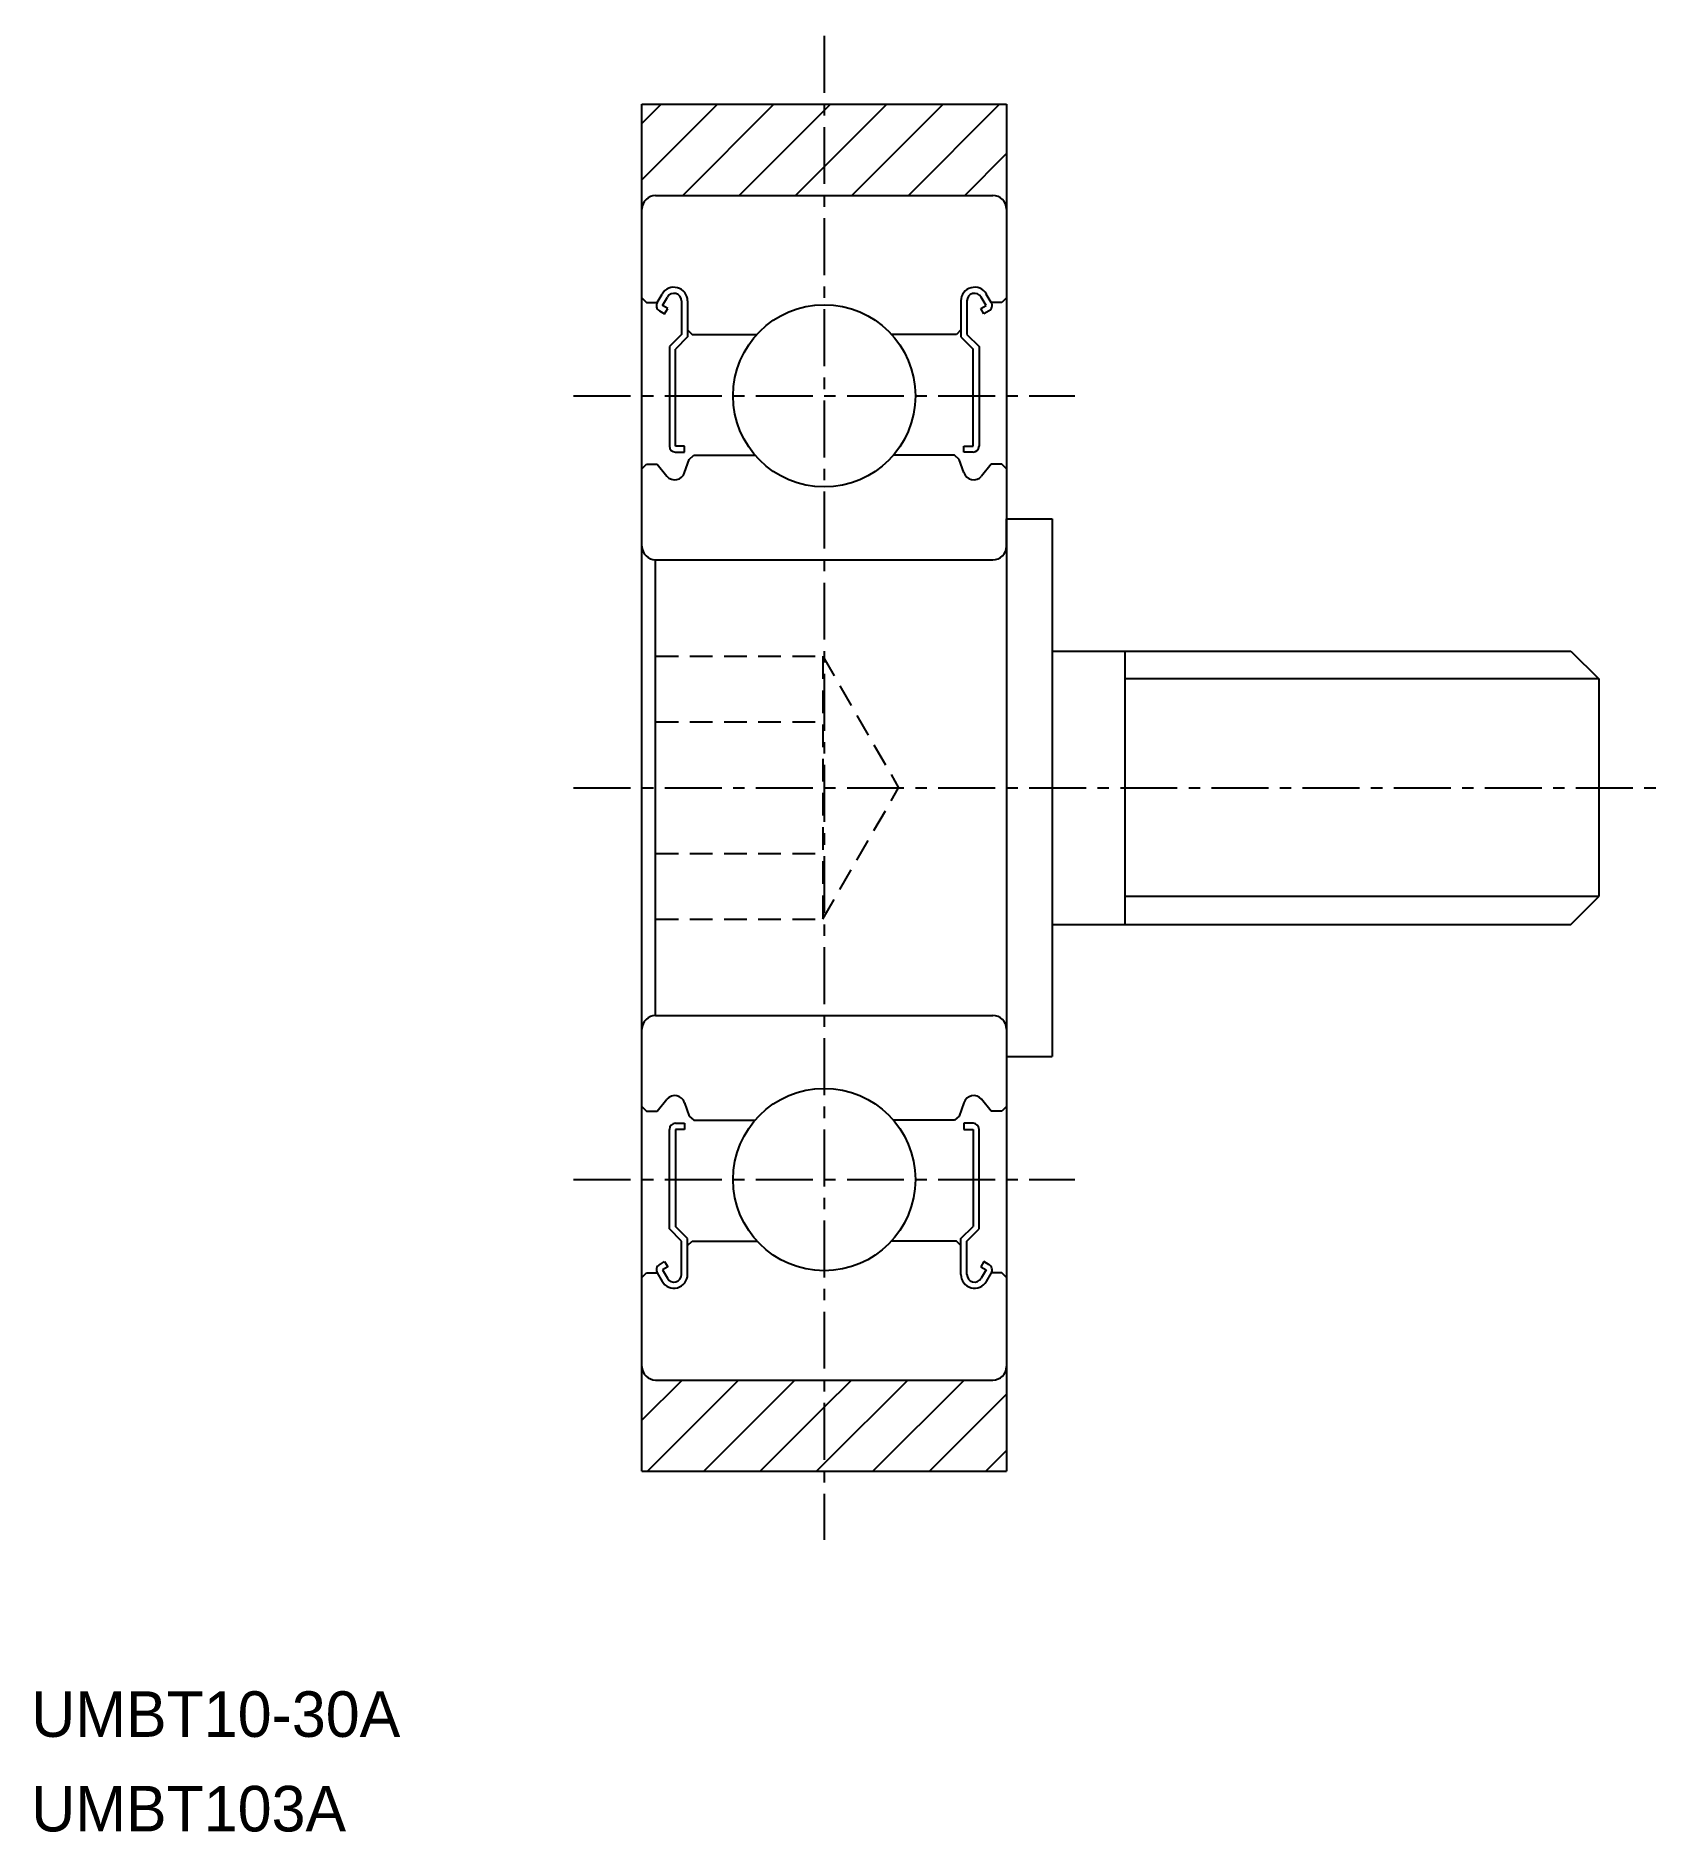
# Model space of a CAD drawing. Extents: x 31.8 to 67.7, y -15.6 to 23.8.
import ezdxf

# ---------------------------------------------------------------- set-up
doc = ezdxf.new("R2010")
doc.units = 0
doc.linetypes.add('CENTER', pattern=[2, 1.25, -0.25, 0.25, -0.25])
doc.linetypes.add('DASHED', pattern=[0.75, 0.5, -0.25])
doc.layers.get('0').update_dxf_attribs({"linetype": 'CONTINUOUS'})
doc.layers.add('CENTER', color=1, linetype='CENTER')

# ---------------------------------------------------------------- blocks, each defined once
blk = doc.blocks.new('*X2')
at = {"color": 0, "linetype": 'CONTINUOUS'}
for p, q in [((45.151, 20.618), (46.81, 22.277)), ((45.151, 21.855), (45.572, 22.277)), ((46.047, 20.277), (48.047, 22.277)), ((47.285, 20.277), (49.151, 22.143)), ((49.151, 20.905), (50.522, 22.277)), ((49.151, 22.143), (49.285, 22.277)), ((49.759, 20.277), (51.759, 22.277)), ((50.997, 20.277), (52.997, 22.277)), ((48.522, 20.277), (49.151, 20.905)), ((52.234, 20.277), (53.151, 21.193)), ((45.151, -6.606), (46.033, -5.723)), ((45.271, -7.723), (47.271, -5.723)), ((46.508, -7.723), (48.508, -5.723)), ((49.151, -7.556), (50.983, -5.723)), ((49.151, -6.318), (49.746, -5.723)), ((50.22, -7.723), (52.22, -5.723)), ((51.458, -7.723), (53.151, -6.03)), ((47.746, -7.723), (49.151, -6.318)), ((52.695, -7.723), (53.151, -7.268)), ((48.983, -7.723), (49.151, -7.556))]:
    blk.add_line(p, q, dxfattribs=at)

msp = doc.modelspace()

# ---------------------------------------------------------------- linework, layer by layer
at = {"color": 7, "linetype": 'CONTINUOUS'}
for p, q in [((45.151, -7.723), (45.151, 22.277)), ((45.151, 22.277), (53.151, 22.277)), ((53.151, 22.277), (53.151, -7.723)), ((45.451, 20.277), (52.851, 20.277)), ((47.301, 20.277), (47.301, 20.277)), ((49.151, 20.277), (49.151, 20.277)), ((45.151, 18.027), (45.251, 17.927)), ((45.251, 17.927), (45.484, 17.927)), ((45.484, 17.927), (45.593, 18.111)), ((45.533, 17.745), (45.648, 17.678)), ((45.599, 17.86), (45.708, 18.044)), ((45.715, 17.794), (45.599, 17.86)), ((45.648, 17.678), (45.715, 17.793)), ((46.017, 17.961), (46.017, 17.227)), ((46.151, 17.961), (46.151, 17.172)), ((52.151, 17.961), (52.151, 17.172)), ((52.284, 17.961), (52.284, 17.227)), ((52.586, 17.794), (52.702, 17.86)), ((52.653, 17.678), (52.586, 17.793)), ((52.702, 17.86), (52.593, 18.044)), ((52.768, 17.745), (52.653, 17.678)), ((52.817, 17.927), (52.708, 18.111)), ((53.051, 17.927), (52.817, 17.927)), ((53.151, 18.027), (53.051, 17.927)), ((46.017, 17.227), (45.751, 16.96)), ((45.751, 16.96), (45.751, 14.775)), ((46.151, 17.172), (45.884, 16.905)), ((46.151, 17.327), (46.251, 17.227)), ((46.251, 17.227), (47.675, 17.227)), ((52.051, 17.227), (50.626, 17.227)), ((52.151, 17.327), (52.051, 17.227)), ((52.151, 17.172), (52.417, 16.905)), ((52.284, 17.227), (52.551, 16.96)), ((52.551, 16.96), (52.551, 14.775)), ((45.884, 14.775), (45.884, 16.905)), ((52.417, 14.775), (52.417, 16.905)), ((46.084, 14.775), (45.884, 14.775)), ((45.884, 14.642), (46.084, 14.642)), ((46.084, 14.642), (46.084, 14.775)), ((52.217, 14.642), (52.217, 14.775)), ((52.217, 14.775), (52.417, 14.775)), ((52.417, 14.642), (52.217, 14.642)), ((45.151, 14.277), (45.251, 14.377)), ((45.251, 14.377), (45.484, 14.377)), ((45.484, 14.377), (45.698, 14.114)), ((46.084, 14.193), (46.189, 14.483)), ((46.189, 14.483), (46.289, 14.577)), ((46.289, 14.577), (47.631, 14.577)), ((52.012, 14.577), (50.67, 14.577)), ((52.112, 14.483), (52.012, 14.577)), ((52.217, 14.193), (52.112, 14.483)), ((52.817, 14.377), (52.603, 14.114)), ((53.051, 14.377), (52.817, 14.377)), ((53.151, 14.277), (53.051, 14.377)), ((53.151, 12.577), (53.151, 13.177)), ((53.151, 13.177), (54.151, 13.177)), ((54.151, 13.177), (54.151, 1.377)), ((45.451, 12.277), (52.851, 12.277)), ((45.451, 2.277), (45.451, 12.277)), ((54.151, 10.277), (65.537, 10.277)), ((55.751, 10.277), (55.751, 4.277)), ((65.537, 10.277), (66.151, 9.663)), ((66.151, 9.663), (66.151, 4.89)), ((65.537, 4.277), (66.151, 4.89)), ((54.151, 4.277), (65.537, 4.277)), ((45.451, 2.277), (52.851, 2.277)), ((53.151, 1.977), (53.151, 1.377)), ((53.151, 1.377), (54.151, 1.377)), ((45.484, 0.177), (45.698, 0.439)), ((52.817, 0.177), (52.603, 0.439)), ((45.151, 0.277), (45.251, 0.177)), ((45.251, 0.177), (45.484, 0.177)), ((46.084, 0.36), (46.189, 0.071)), ((46.189, 0.071), (46.289, -0.023)), ((52.112, 0.071), (52.012, -0.023)), ((52.217, 0.36), (52.112, 0.071)), ((53.051, 0.177), (52.817, 0.177)), ((53.151, 0.277), (53.051, 0.177)), ((45.751, -2.406), (45.751, -0.221)), ((45.884, -0.088), (46.084, -0.088)), ((46.084, -0.221), (45.884, -0.221)), ((45.884, -0.221), (45.884, -2.351)), ((46.084, -0.088), (46.084, -0.221)), ((46.289, -0.023), (47.631, -0.023)), ((52.012, -0.023), (50.67, -0.023)), ((52.217, -0.088), (52.217, -0.221)), ((52.417, -0.088), (52.217, -0.088)), ((52.217, -0.221), (52.417, -0.221)), ((52.417, -0.221), (52.417, -2.351)), ((52.551, -2.406), (52.551, -0.221)), ((46.151, -2.618), (45.884, -2.351)), ((52.151, -2.618), (52.417, -2.351)), ((46.017, -2.673), (45.751, -2.406)), ((46.017, -3.407), (46.017, -2.673)), ((46.151, -3.407), (46.151, -2.618)), ((46.151, -2.773), (46.251, -2.673)), ((46.251, -2.673), (47.675, -2.673)), ((52.051, -2.673), (50.626, -2.673)), ((52.151, -2.773), (52.051, -2.673)), ((52.151, -3.407), (52.151, -2.618)), ((52.284, -2.673), (52.551, -2.406)), ((52.284, -3.407), (52.284, -2.673)), ((45.533, -3.191), (45.648, -3.124)), ((45.648, -3.124), (45.715, -3.24)), ((52.653, -3.124), (52.586, -3.24)), ((52.768, -3.191), (52.653, -3.124)), ((45.151, -3.473), (45.251, -3.373)), ((45.251, -3.373), (45.484, -3.373)), ((45.484, -3.373), (45.593, -3.557)), ((45.715, -3.24), (45.599, -3.306)), ((45.599, -3.306), (45.708, -3.49)), ((52.586, -3.24), (52.702, -3.306)), ((52.702, -3.306), (52.593, -3.49)), ((52.817, -3.373), (52.708, -3.557)), ((53.051, -3.373), (52.817, -3.373)), ((53.151, -3.473), (53.051, -3.373)), ((45.451, -5.723), (52.851, -5.723)), ((45.151, -7.723), (53.151, -7.723))]:
    msp.add_line(p, q, dxfattribs=at)
at = {"color": 3, "linetype": 'DASHED'}
for p, q in [((45.451, 10.164), (49.117, 10.164)), ((49.117, 10.164), (49.117, 4.39)), ((49.117, 10.164), (50.784, 7.277)), ((45.451, 8.72), (49.117, 8.72)), ((49.117, 4.39), (50.784, 7.277)), ((45.451, 5.834), (49.117, 5.834)), ((45.451, 4.39), (49.117, 4.39))]:
    msp.add_line(p, q, dxfattribs=at)
at = {"color": 3, "linetype": 'CONTINUOUS'}
for p, q in [((66.151, 9.663), (55.751, 9.663)), ((66.151, 4.89), (55.751, 4.89))]:
    msp.add_line(p, q, dxfattribs=at)
at = {"color": 7, "linetype": 'CONTINUOUS'}
for centre in [(49.151, 15.877), (49.151, -1.323)]:
    msp.add_circle(centre, 2, dxfattribs=at)
for centre, radius, start, end in [((45.451, 19.977), 0.3, 90, 180), ((52.851, 19.977), 0.3, 0, 90), ((45.852, 17.961), 0.299, 0, 150.0002), ((52.45, 17.961), 0.299, 29.9998, 180), ((45.599, 17.86), 0.133, 149.9969, 240.0013), ((45.852, 17.961), 0.166, 0, 150.0044), ((52.45, 17.961), 0.166, 29.9956, 180), ((52.702, 17.86), 0.133, 299.9987, 30.0031), ((45.884, 14.775), 0.133, 180, 270), ((52.417, 14.775), 0.133, 270, 360), ((45.87, 14.258), 0.224, 220.001, 343.1517), ((52.431, 14.258), 0.224, 196.8483, 319.999), ((45.451, 12.577), 0.3, 180, 270), ((52.851, 12.577), 0.3, 270, 0), ((52.851, 12.577), 0.3, 270, 0), ((45.451, 1.977), 0.3, 90, 180), ((52.851, 1.977), 0.3, 0, 90), ((52.851, 1.977), 0.3, 0, 90), ((45.87, 0.296), 0.224, 16.8483, 139.999), ((52.431, 0.296), 0.224, 40.001, 163.1517), ((45.884, -0.221), 0.133, 90, 179.9999), ((52.417, -0.221), 0.133, 0, 90), ((45.599, -3.306), 0.133, 119.9987, 210.0031), ((45.852, -3.407), 0.299, 209.9998, 0), ((45.852, -3.407), 0.166, 209.9956, 0), ((52.45, -3.407), 0.299, 180, 330.0002), ((52.45, -3.407), 0.166, 180, 330.0044), ((52.702, -3.306), 0.133, 329.9969, 60.0013), ((45.451, -5.423), 0.3, 180, 270), ((52.851, -5.423), 0.3, 270, 0)]:
    msp.add_arc(centre, radius, start, end, dxfattribs=at)
at = {"layer": 'CENTER', "color": 1, "linetype": 'CENTER'}
for p, q in [((49.151, 23.777), (49.151, -9.227)), ((43.651, 15.877), (54.651, 15.877)), ((43.651, 7.277), (67.651, 7.277)), ((43.651, -1.323), (54.651, -1.323))]:
    msp.add_line(p, q, dxfattribs=at)

# ---------------------------------------------------------------- block references
at = {"color": 7, "linetype": 'CONTINUOUS'}
msp.add_blockref('*X2', (0, 0), dxfattribs=at)

# ---------------------------------------------------------------- texts
for s, p in [('UMBT10-30A', (31.745, -13.555)), ('UMBT103A', (31.745, -15.63))]:
    msp.add_text(s, height=1, dxfattribs=at).set_placement(p)

doc.saveas('drawing.dxf')
